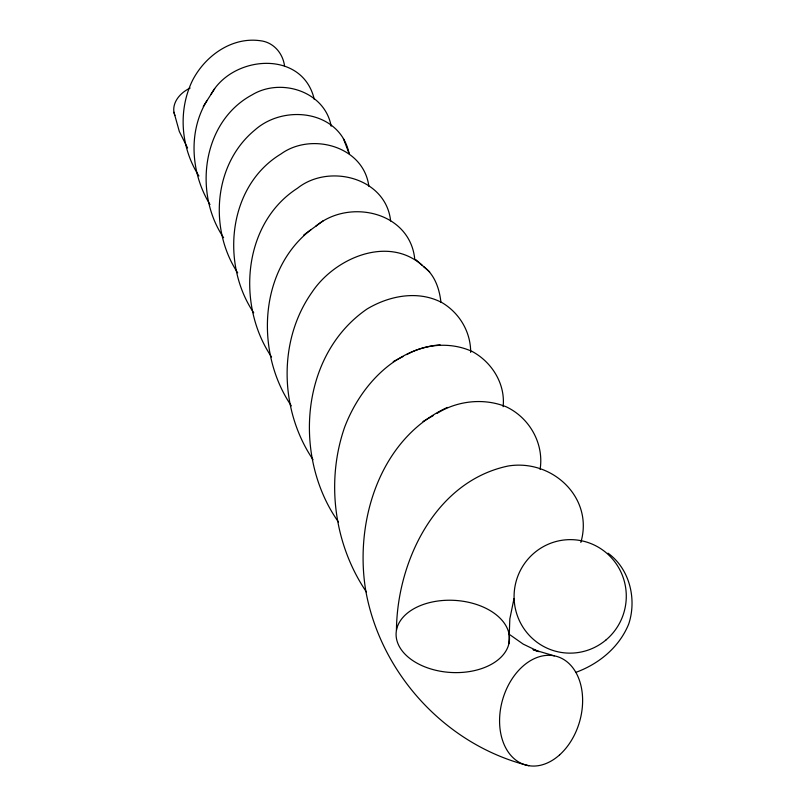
<?xml version="1.0" encoding="UTF-8"?>
<svg xmlns="http://www.w3.org/2000/svg" width="806" height="806" viewBox="0 0 806 806"><rect width="100%" height="100%" fill="white"/><g stroke="black" fill="none" stroke-linecap="round" stroke-linejoin="round"><path stroke-width="1.21" d="M508.918 643.621A56.773 36.099 3.5 0 0 431.663 602.122A56.773 36.099 3.5 0 0 417.76 663.57A56.773 36.099 3.5 0 0 508.918 643.621L509.835 618.897L514.006 598.536M396.451 630.191C397.046 561.409 435.341 481.242 508.163 466.009C552.231 458.755 594.002 497.786 580.834 542.418M540.101 469.354C544.181 443.622 529.582 417.81 506.168 406.778C483.751 397.731 457.294 400.723 436.973 413.407M503.125 406.687C505.513 384.049 492.063 362.297 472.366 351.567C451.602 342.016 426.475 343.537 406.698 354.61M206.83 100.881C187.687 132.194 191.103 173.814 209.963 204.512M210.991 94.423C232.39 54.999 302.724 49.337 314.28 99.41M203.283 106.422L214.658 88.7M310.874 229.77C258.373 270.625 255.381 353.139 291.349 405.861M447.38 407.423C379.455 438.615 354.015 521.986 365.904 591.513C381.117 674.602 446.625 745.399 528.796 765.7M440.126 344.827C394.356 348.706 360.091 386.346 344.585 427.351C325.735 481.645 334.127 544.403 366.367 591.896M315.871 226.164C348.797 198.447 409.539 211.434 414.697 258.635M303.751 234.999L323.246 220.753M423.029 421.467L433.094 415.684M393.247 361.612L402.929 356.615M575.635 672.446C598.898 664.003 619.29 647.248 628.73 623.975C636.942 599.18 629.738 568.875 608.026 553.188M554.337 655.852L533.018 649.606L536.524 651.006M538.992 651.701L523.225 644.125L508.586 633.848M422.012 265.124C387.656 235.151 334.651 258.232 312.093 292.135C277.415 341.029 279.904 410.697 313.03 459.672M423.482 266.504C434.766 274.655 439.562 289.132 440.932 302.401M415.775 259.653L429.699 271.954M343.416 138.622L349.139 153.694C340.273 110.684 284.568 103.601 254.928 129.978C213.378 164.092 208.845 229.337 237.689 272.821M187.566 147.961L179.325 131.519L173.965 112.256M198.921 175.99C180.846 147.871 177.723 110.674 192.513 80.419C205.167 55.805 231.896 36.602 260.459 40.753A29.822 27.192 -88.9 0 1 284.518 65.709M253.729 312.809C220.582 263.874 227.886 186.045 280.901 154.017C311.297 131.882 363.708 146.138 368.846 186.246M271.572 356.998C236.551 305.474 242.465 223.554 297.485 188.231C328.898 163.134 386.104 177.632 390.628 221.005M338.449 521.996C293.112 458.04 299.52 355.375 367.083 308.98C389.53 295.54 418.465 289.979 442.444 302.885C459.732 313.353 470.754 332.102 470.674 352.393M223.615 237.689C193.188 192.987 202.276 121.444 252.258 94.776C280.891 77.457 324.939 91.37 331.165 126.21M174.902 115.52A29.731 21.571 -14.1 0 1 190.145 88.025M559.616 754.869A56.47 40.028 -73.9 0 0 564.049 659.691A56.47 40.028 -73.9 0 0 499.649 717.531A56.47 40.028 -73.9 0 0 559.616 754.869M606.132 639.843A56.773 56.098 -82 0 0 589.518 543.043A56.773 56.098 -82 0 0 514.903 606.273A56.773 56.098 -82 0 0 606.132 639.843"/></g></svg>
